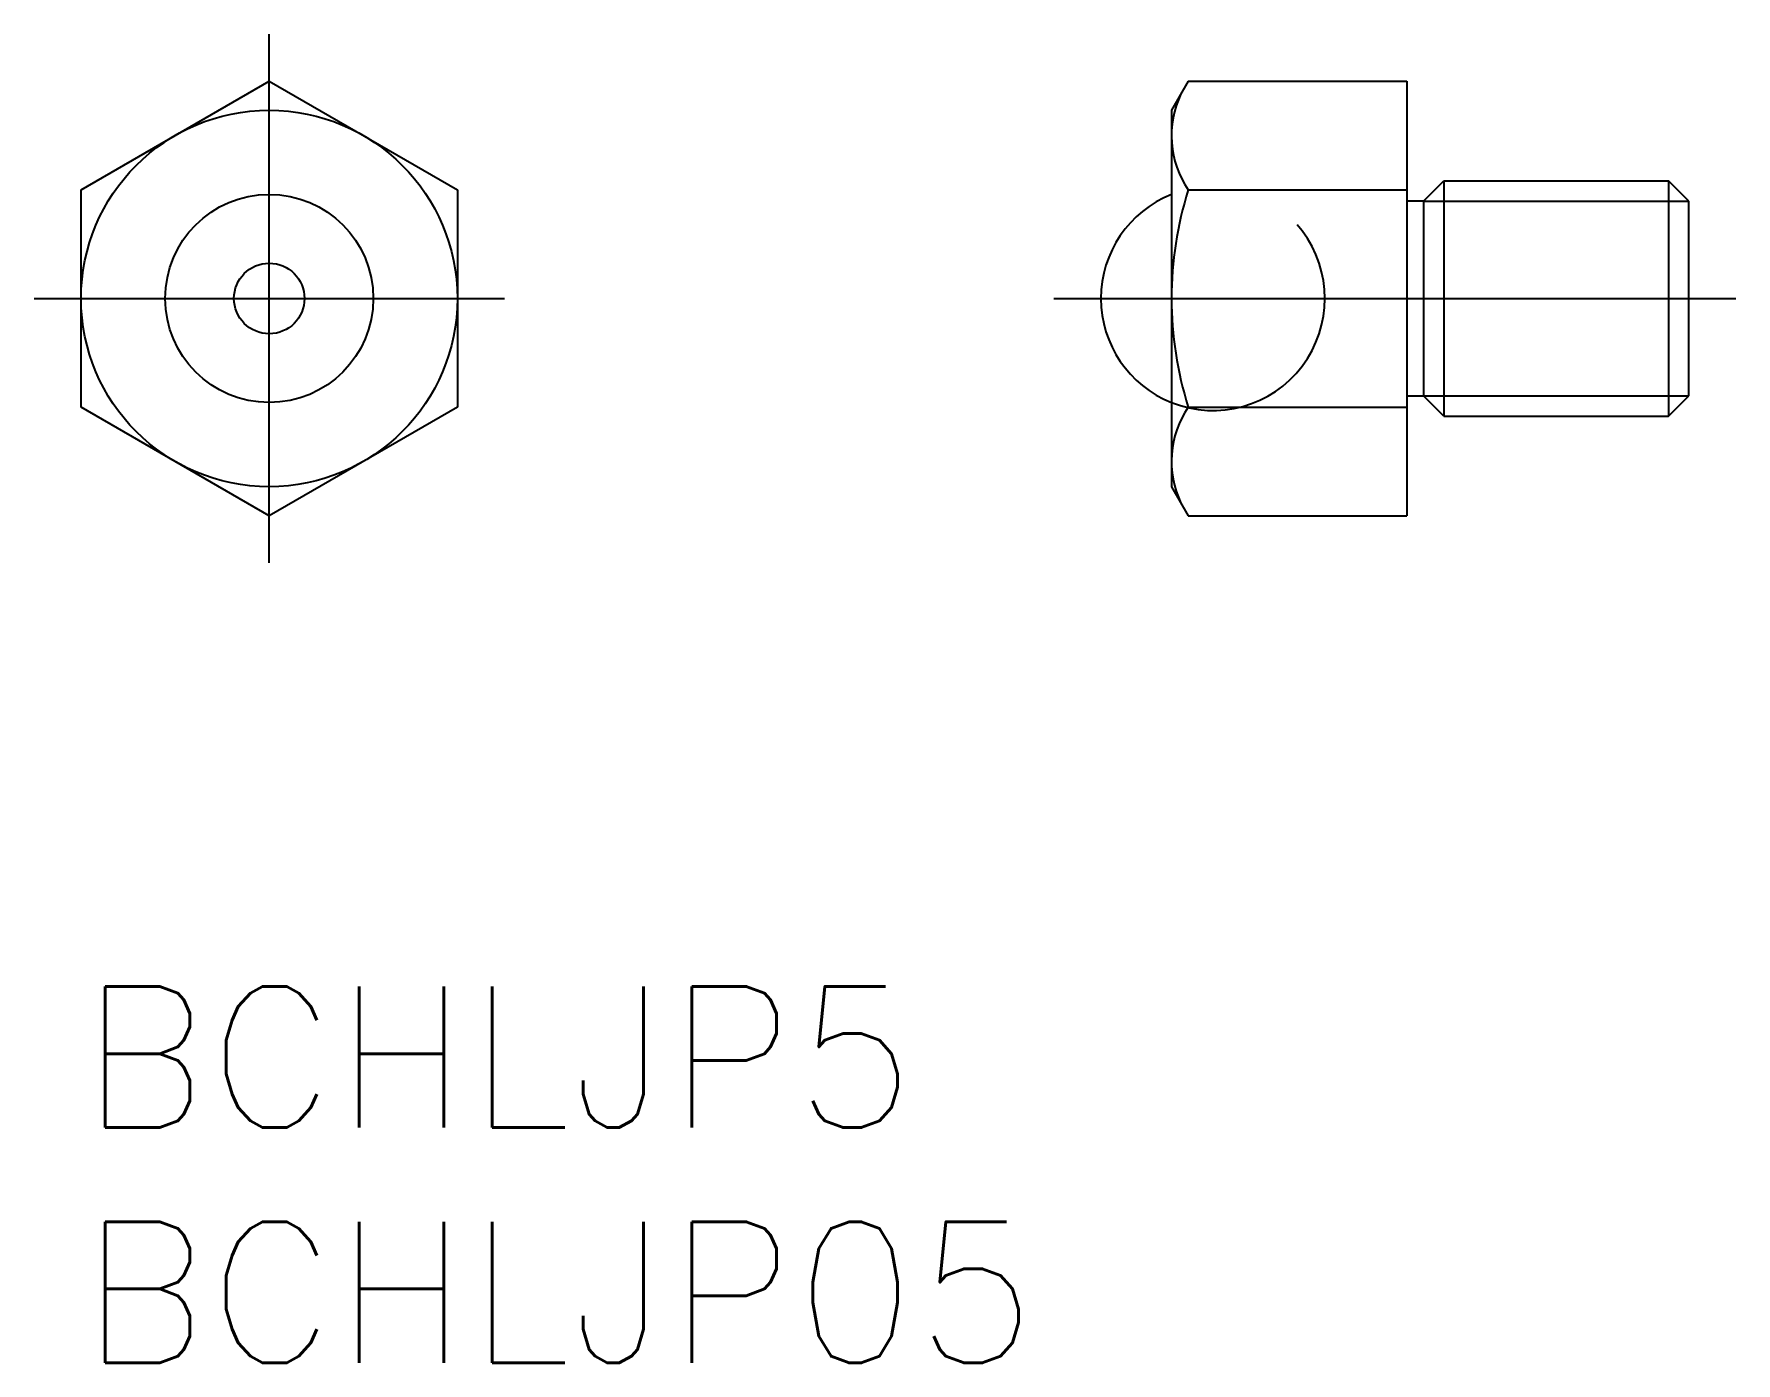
# Model space of a CAD drawing. Extents: x -1 to 35.2, y -8 to 20.2.
import ezdxf

# ---------------------------------------------------------------- set-up
doc = ezdxf.new("R2010")
doc.units = 0
doc.header["$LTSCALE"] = 0.5
doc.linetypes.add('CENTER', pattern=[50.8, 31.75, -6.35, 6.35, -6.35])
doc.linetypes.add('DASHED', pattern=[19.05, 12.7, -6.35])
for name, color, linetype in [('MSM_CENTER', 1, 'CENTER'), ('MSM_CONTINUOUS', 7, 'CONTINUOUS'), ('MSM_DASHED', 4, 'DASHED'), ('MSM_NARROW', 5, 'CONTINUOUS'), ('MSM_PART_NUMBER', 7, 'CONTINUOUS')]:
    doc.layers.add(name, color=color, linetype=linetype)
doc.styles.get("Standard").update_dxf_attribs({"font": 'txt.shx', "height": 1.5, "bigfont": 'bigfont.shx'})

# ---------------------------------------------------------------- blocks, each defined once
blk = doc.blocks.new('*U11')
at = {"layer": 'MSM_PART_NUMBER'}
blk.add_text('BCHLJP5', height=3, dxfattribs=at).set_placement((0, -3))
blk = doc.blocks.new('*U12')
at = {"layer": 'MSM_PART_NUMBER'}
blk.add_text('BCHLJP05', height=3, dxfattribs=at).set_placement((0, -8))

msp = doc.modelspace()

# ---------------------------------------------------------------- linework, layer by layer
at = {"layer": 'MSM_CENTER'}
for p, q in [((4, 9), (4, 20.238)), ((-1, 14.619), (9, 14.619)), ((20.682, 14.619), (35.182, 14.619))]:
    msp.add_line(p, q, dxfattribs=at)
at = {"layer": 'MSM_CONTINUOUS'}
for p, q in [((0, 16.928), (4, 19.238)), ((4, 19.238), (8, 16.928)), ((23.539, 19.238), (23.182, 18.619)), ((23.539, 19.238), (28.182, 19.238)), ((28.182, 19.238), (28.182, 10)), ((23.182, 18.619), (23.182, 10.619)), ((28.539, 16.686), (28.972, 17.119)), ((28.972, 17.119), (33.749, 17.119)), ((28.972, 17.119), (28.972, 12.119)), ((34.182, 16.686), (33.749, 17.119)), ((33.749, 17.119), (33.749, 12.119)), ((0, 12.309), (0, 16.928)), ((8, 16.928), (8, 12.309)), ((23.539, 16.928), (28.182, 16.928)), ((28.539, 16.686), (28.182, 16.686)), ((28.539, 16.686), (28.539, 12.552)), ((34.182, 12.552), (34.182, 16.686)), ((4, 10), (0, 12.309)), ((8, 12.309), (4, 10)), ((23.539, 12.309), (28.182, 12.309)), ((28.182, 12.552), (28.539, 12.552)), ((28.972, 12.119), (28.539, 12.552)), ((33.749, 12.119), (34.182, 12.552)), ((28.972, 12.119), (33.749, 12.119)), ((23.182, 10.619), (23.539, 10)), ((23.539, 10), (28.182, 10))]:
    msp.add_line(p, q, dxfattribs=at)
for radius in [4, 2.211]:
    msp.add_circle((4, 14.619), radius, dxfattribs=at)
for centre, radius, start, end in [((25.226, 18.083), 2.045, 154.3842, 214.3842), ((24.062, 14.619), 2.38, 111.7001, 248.2999), ((30.824, 14.619), 7.643, 162.412, 197.588), ((25.226, 11.155), 2.045, 145.6158, 205.6158)]:
    msp.add_arc(centre, radius, start, end, dxfattribs=at)
at = {"layer": 'MSM_DASHED'}
msp.add_circle((4, 14.619), 0.75, dxfattribs=at)
msp.add_arc((24.062, 14.619), 2.38, 248.2999, 111.7001, dxfattribs=at)
at = {"layer": 'MSM_NARROW'}
for p, q in [((28.539, 16.686), (34.182, 16.686)), ((28.539, 12.552), (34.182, 12.552))]:
    msp.add_line(p, q, dxfattribs=at)

# ---------------------------------------------------------------- block references
at = {"layer": 'MSM_CONTINUOUS'}
for name in ['*U11', '*U12']:
    msp.add_blockref(name, (0, 0), dxfattribs=at)

doc.saveas('drawing.dxf')
